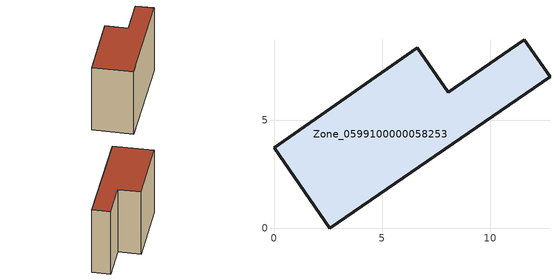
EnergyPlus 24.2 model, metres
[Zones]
Zone_0599100000058253
 floor ground (C_G): 2.57,0 0,3.72 6.63,8.35 8.06,6.28 11.57,8.72 12.76,7 z0
 wall outside (C_F): 2.57,0 12.76,7 11.57,8.72 8.06,6.28 6.63,8.35 0,3.72 2.57,0 z0:7.93
 roof outside (C_R): 0,3.72 2.57,0 12.76,7 11.57,8.72 8.06,6.28 6.63,8.35 z7.93
[BUILDING]
Pand.0599100000058253: North Axis=0; Terrain=City; Loads Convergence Tolerance Value=0.04; Temperature Convergence Tolerance Value=0.4; Solar Distribution=FullExterior; Maximum Number of Warmup Days=25; Minimum Number of Warmup Days=1
[Site:Location]
Rotterdam.The.Hague.AP_ZH_NLD Design_Conditions: Latitude=51.96; Longitude=4.45; Time Zone=1; Elevation=-4.5
[SITE:GROUNDTEMPERATURE:BUILDINGSURFACE]
18, 18, 18, 18, 18, 18, 18, 18, 18, 18, 18, 18
[MATERIAL] Thermal Absorptance=0.9; Solar Absorptance=0.7; Visible Absorptance=0.7
Name | Roughness | Thickness | Conductivity | Density | Specific Heat
G.TI.1946 | MediumSmooth | 0.15 | 1 | 540 | 1210
F.TI.1946 | Rough | 0.3 | 0.857143 | 1920 | 840
R.TI.1946 | MediumRough | 0.2 | 0.1 | 1500 | 1000
[CONSTRUCTION]
C_G: G.TI.1946
C_F: F.TI.1946
C_R: R.TI.1946
[ZONE]
Zone_0599100000058253: Type=1; Multiplier=1; Ceiling Height=Autocalculate; Volume=Autocalculate; Floor Area=autocalculate; Part of Total Floor Area=Yes
[ZONEINFILTRATION:DESIGNFLOWRATE]
Infil_Zone_0599100000058253: Zone or ZoneList or Space or SpaceList=Zone_0599100000058253; Schedule=AlwaysOn; Design Flow Rate Calculation Method=Flow/Area; Flow Rate per Floor Area=0.003; Constant Term Coefficient=1; Temperature Term Coefficient=0; Velocity Term Coefficient=0; Velocity Squared Term Coefficient=0
[HVACTEMPLATE:ZONE:IDEALLOADSAIRSYSTEM]
Zone_0599100000058253: Maximum Heating Supply Air Temperature=50; Minimum Cooling Supply Air Temperature=13; Maximum Heating Supply Air Humidity Ratio=0.0156; Minimum Cooling Supply Air Humidity Ratio=0.0077; Heating Limit=NoLimit; Cooling Limit=NoLimit; Dehumidification Control Type=ConstantSensibleHeatRatio; Cooling Sensible Heat Ratio=0.7; Dehumidification Setpoint=60; Humidification Control Type=None; Humidification Setpoint=30; Outdoor Air Method=None; Outdoor Air Flow Rate per Person=0.00944; Outdoor Air Flow Rate per Zone Floor Area=0; Outdoor Air Flow Rate per Zone=0; Demand Controlled Ventilation Type=None; Outdoor Air Economizer Type=NoEconomizer; Heat Recovery Type=None; Sensible Heat Recovery Effectiveness=0.7; Latent Heat Recovery Effectiveness=0.65
[ZONECONTROL:THERMOSTAT]
ThermostatControl_Zone_0599100000058253: Zone or ZoneList=Zone_0599100000058253; Control Type Schedule=DualSetpointControlType; Control 1=Thermostat_Zone_0599100000058253; Temperature Difference Between Cutout And Setpoint=0
[THERMOSTATSETPOINT:DUALSETPOINT]
Thermostat_Zone_0599100000058253: Heating Setpoint Temperature Schedule=HeatingSetpoint_Zone_0599100000058253; Cooling Setpoint Temperature Schedule=CoolingSetpoint_Zone_0599100000058253
[SCHEDULE:COMPACT]
HeatingSetpoint_Zone_0599100000058253: Through: 12/31, For: AllDays, Until: 24:00, 21
CoolingSetpoint_Zone_0599100000058253: Through: 12/31, For: AllDays, Until: 24:00, 24
DualSetpointControlType: Through: 12/31, For: AllDays, Until: 24:00, 4
AlwaysOn: Through: 12/31, For: AllDays, Until: 24:00, 1
